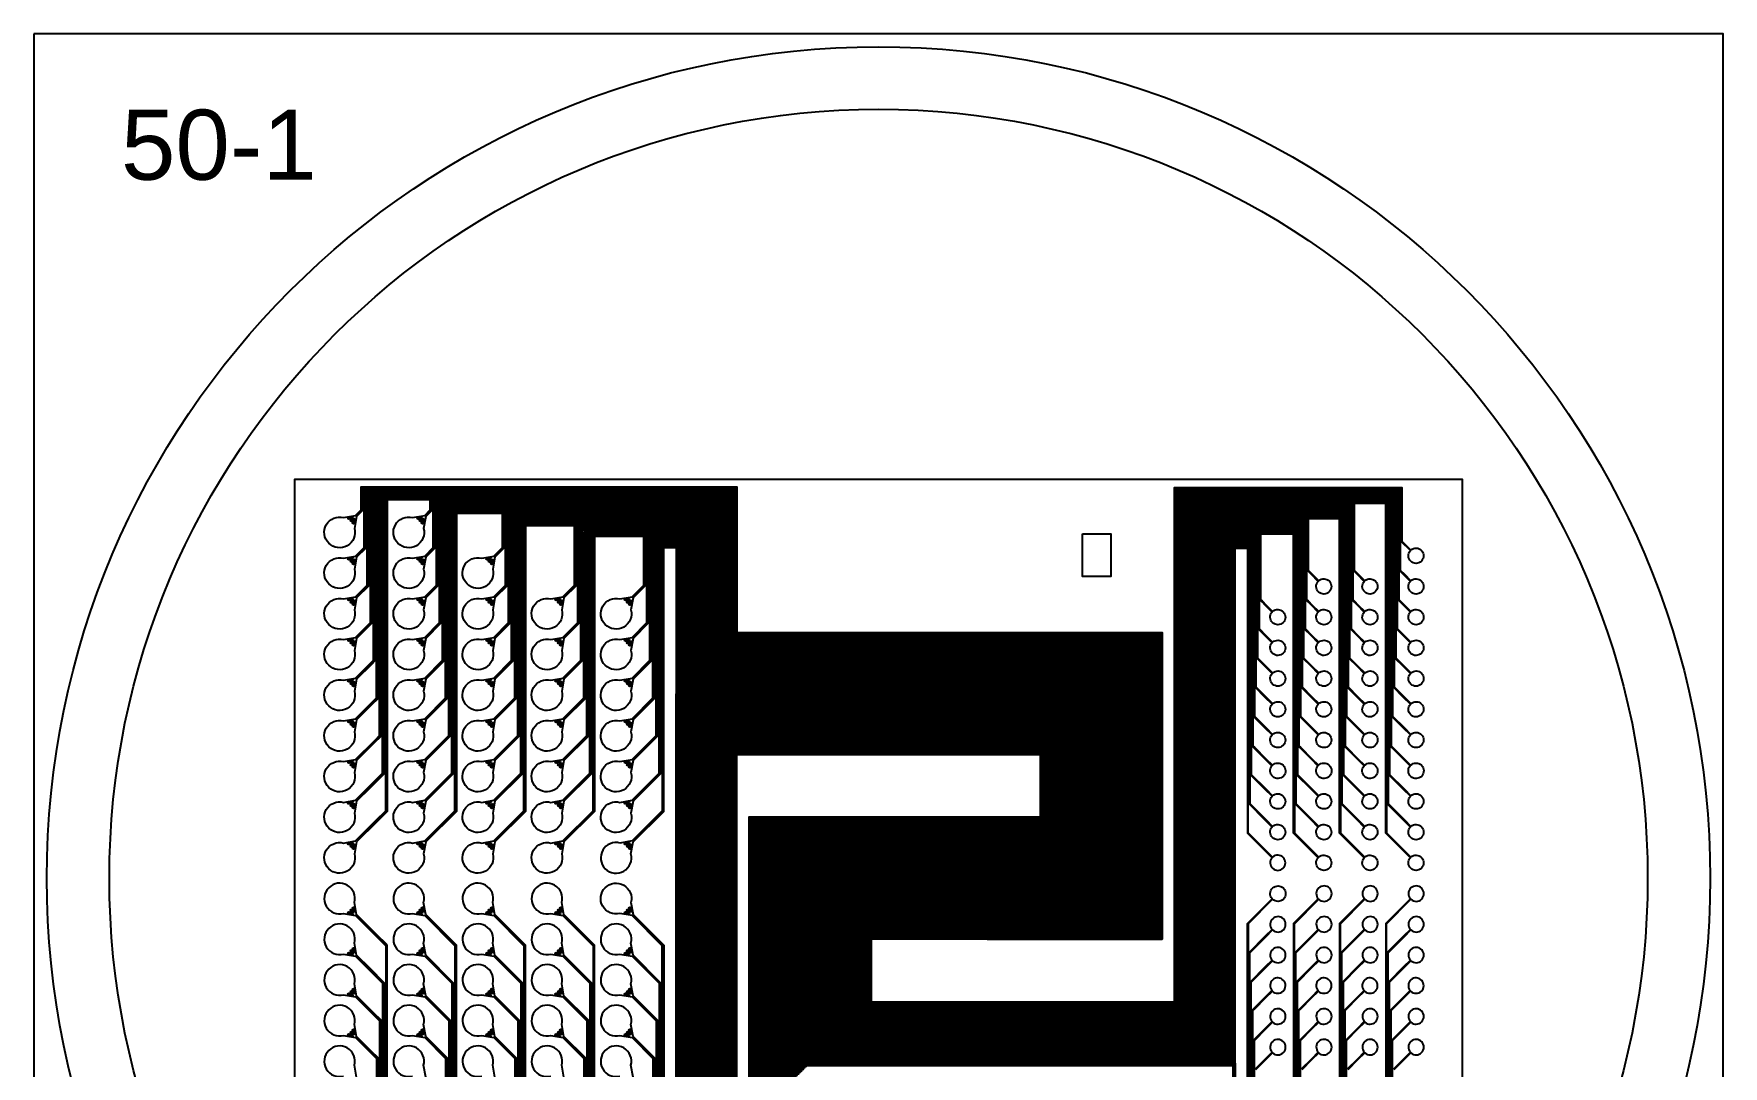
# Model space of a CAD drawing. Header units: millimetres. Extents: x 310868 to 545893, y -64136 to 166944.
# Drawn here: x 435893 to 545893, y 99699 to 166944 of the extents above; entities that cross this region are included whole.
import ezdxf

# ---------------------------------------------------------------- set-up
doc = ezdxf.new("R2010")
doc.units = ezdxf.units.MM
doc.styles.get("Standard").update_dxf_attribs({"font": 'arial.ttf'})

msp = doc.modelspace()

# ---------------------------------------------------------------- linework, layer by layer
for points in [[(435893, 166944), (435893, 56944), (545893, 56944), (545893, 166944)], [(504182, 134382), (506020, 134382), (506020, 131597), (504182, 131597)]]:
    msp.add_lwpolyline(points, close=True)
at = {"color": 3}
msp.add_lwpolyline([(452893, 85944), (452893, 137944), (528893, 137944), (528893, 85944)], close=True, dxfattribs=at)
for points in [[(497965, 107969), (509361, 107969), (490406, 107969), (490406, 103894), (500743, 103894), (510161, 103894), (510161, 137344), (510161, 137394), (510656, 137394), (517689, 137394), (524968, 137394), (524968, 135556), (524968, 133905), (525557, 133315, -39.9749844), (525522, 133280), (524918, 133884), (524918, 133905), (524918, 137344), (510211, 137344), (510211, 103844), (490356, 103844), (490356, 108019), (509311, 108019), (509311, 115856), (509311, 127894), (481610, 127894), (481610, 137394), (459228, 137394), (457680, 137394), (457306, 137394), (457306, 137344), (457306, 135898), (456915, 135507), (456773, 134724, -3.6984833), (456060, 135436), (456844, 135578), (457206, 135940), (457206, 137444), (481660, 137444), (481660, 133394), (481660, 131407), (481660, 128907), (481660, 127944), (481886, 127944), (499284, 127944), (509361, 127944), (509361, 109952), (509361, 109006), (509361, 107969)], [(456060, 132786), (456844, 132928), (457406, 133490), (457406, 135160), (457406, 137294), (457406, 137344), (459228, 137344), (481560, 137344), (481560, 127844), (509261, 127844), (509261, 108069), (490306, 108069), (490306, 103794), (510261, 103794), (510261, 137294), (524868, 137294), (524868, 133905), (524868, 132005), (524913, 131959), (525113, 131759), (525557, 131315, -39.9749844), (525522, 131280), (525078, 131723), (524863, 131938), (524818, 131984), (524818, 133905), (524818, 137244), (510311, 137244), (510311, 103744), (490256, 103744), (490256, 108119), (509211, 108119), (509211, 127794), (481510, 127794), (481510, 137294), (459228, 137294), (457506, 137294), (457506, 135207), (457506, 133448), (456915, 132857), (456773, 132074, -3.6984833), (456060, 132786)], [(510361, 137194), (510361, 103694), (510361, 137194), (524768, 137194), (524768, 133905), (524768, 130105), (524863, 130009), (524913, 129959), (525113, 129759), (525557, 129315, -39.9749844), (525522, 129280), (525078, 129723), (524863, 129938), (524718, 130084), (524718, 133905), (524718, 137144), (510411, 137144), (510411, 103644), (490156, 103644), (490156, 108219), (509111, 108219), (509111, 127694), (481410, 127694), (481410, 137194), (459228, 137194), (457706, 137194), (457706, 135300), (457706, 133209), (457706, 130998), (456915, 130207), (456773, 129424, -3.6984833), (456060, 130136), (456844, 130278), (457606, 131040), (457606, 133209), (457606, 135253), (457606, 137244), (459228, 137244), (481460, 137244), (481460, 127744), (509161, 127744), (509161, 108169), (490206, 108169), (490206, 103694), (510361, 103694)], [(456060, 127486), (456844, 127628), (457806, 128590), (457806, 133209), (457806, 135347), (457806, 137144), (459228, 137144), (481360, 137144), (481360, 127644), (509061, 127644), (509061, 108269), (490106, 108269), (490106, 103594), (510461, 103594), (510461, 137094), (524668, 137094), (524668, 133905), (524668, 128205), (525113, 127759), (525557, 127315, -39.9749844), (525522, 127280), (525078, 127723), (524618, 128184), (524618, 133905), (524618, 137044), (510511, 137044), (510511, 103544), (490056, 103544), (490056, 108319), (509011, 108319), (509011, 127594), (481310, 127594), (481310, 136594), (481310, 137094), (459228, 137094), (457906, 137094), (457906, 135393), (457906, 133209), (457906, 128636), (457906, 128548), (456915, 127557), (456773, 126774, -3.6984833), (456060, 127486)], [(456060, 124836), (456844, 124978), (457862, 125996), (458006, 126140), (458006, 133209), (458006, 135440), (458006, 137044), (459228, 137044), (481260, 137044), (481260, 136594), (481260, 127544), (508961, 127544), (508961, 108369), (490006, 108369), (490006, 103494), (510561, 103494), (510561, 136994), (524568, 136994), (524568, 133905), (524568, 126305), (525113, 125759), (525557, 125315, -39.9749844), (525522, 125280), (525078, 125723), (524518, 126284), (524518, 133905), (524518, 136944), (510611, 136944), (510611, 103444), (489956, 103444), (489956, 108419), (508911, 108419), (508911, 127494), (481210, 127494), (481210, 136594), (481210, 136994), (459228, 136994), (458106, 136994), (458106, 135487), (458106, 133209), (458106, 126098), (457878, 125870), (456915, 124907), (456773, 124124, -3.6984833), (456060, 124836)], [(456060, 122186), (456844, 122328), (458143, 123627), (458206, 123690), (458206, 133209), (458206, 135533), (458206, 136944), (459228, 136944), (481160, 136944), (481160, 136594), (481160, 127444), (508861, 127444), (508861, 108469), (489906, 108469), (489906, 103394), (510661, 103394), (510661, 136894), (524468, 136894), (524468, 133905), (524468, 124405), (525113, 123759), (525557, 123315, -39.9749844), (525522, 123280), (525078, 123723), (524418, 124384), (524418, 133905), (524418, 136844), (510711, 136844), (510711, 103344), (489856, 103344), (489856, 108519), (508811, 108519), (508811, 127394), (481110, 127394), (481110, 136594), (481110, 136894), (459228, 136894), (458306, 136894), (458306, 135580), (458306, 133209), (458306, 123648), (457889, 123231), (456915, 122257), (456773, 121474, -3.6984833), (456060, 122186)], [(456060, 119536), (456844, 119678), (458112, 120946), (458406, 121240), (458406, 133209), (458406, 135626), (458406, 136844), (459228, 136844), (481060, 136844), (481060, 136594), (481060, 127344), (508761, 127344), (508761, 108569), (489806, 108569), (489806, 103294), (510761, 103294), (510761, 136794), (524368, 136794), (524368, 133905), (524368, 122505), (525113, 121759), (525557, 121315, -39.9749844), (525522, 121280), (525078, 121723), (524318, 122484), (524318, 133905), (524318, 136744), (510811, 136744), (510811, 103244), (489756, 103244), (489756, 108619), (508711, 108619), (508711, 127294), (481010, 127294), (481010, 136594), (481010, 136794), (459228, 136794), (458506, 136794), (458506, 135673), (458506, 133209), (458506, 121198), (458038, 120731), (456915, 119607), (456773, 118824, -3.6984833), (456060, 119536)], [(456060, 116886), (456844, 117028), (457883, 118067), (458606, 118790), (458606, 133209), (458606, 135720), (458606, 136744), (459228, 136744), (480960, 136744), (480960, 136594), (480960, 127244), (508661, 127244), (508661, 108669), (489706, 108669), (489706, 103194), (510861, 103194), (510861, 136694), (524268, 136694), (524268, 122484), (524268, 120569), (524368, 120469), (525113, 119723), (525539, 119298, -39.9247958), (525505, 119261), (525078, 119688), (524318, 120448), (524218, 120548), (524218, 122484), (524218, 136644), (510911, 136644), (510911, 103144), (489656, 103144), (489656, 108719), (508611, 108719), (508611, 127194), (480910, 127194), (480910, 136594), (480910, 136694), (459228, 136694), (458706, 136694), (458706, 135766), (458706, 133209), (458706, 118748), (457789, 117831), (456915, 116957), (456773, 116174, -3.6984833), (456060, 116886)], [(456915, 114307), (456773, 113524, -3.6984833), (456060, 114236), (456844, 114378), (458164, 115698), (458806, 116340), (458806, 133209), (458806, 135813), (458806, 136644), (459228, 136644), (480860, 136644), (480860, 136594), (480860, 127144), (508561, 127144), (508561, 108769), (489606, 108769), (489606, 103094), (510961, 103094), (510961, 136594), (524168, 136594), (524168, 122484), (524168, 118705), (525113, 117759), (525557, 117315, -39.9749844), (525522, 117280), (525078, 117723), (524118, 118684), (524118, 122484), (524118, 136544), (511011, 136544), (511011, 103044), (489556, 103044), (489556, 108819), (508511, 108819), (508511, 127094), (480810, 127094), (480810, 136594), (465076, 136594), (459228, 136594), (458906, 136594), (458906, 135844), (458906, 133209), (458906, 116298), (458877, 116269), (458235, 115627), (456915, 114307)], [(460560, 135436), (461344, 135578), (461706, 135940), (461706, 136444), (461706, 136544), (461899, 136544), (465076, 136544), (480760, 136544), (480760, 127044), (508461, 127044), (508461, 108869), (489506, 108869), (489506, 102994), (511061, 102994), (511061, 136494), (524068, 136494), (524068, 122484), (524068, 117111), (524068, 116805), (525113, 115759), (525557, 115315, -39.9749844), (525522, 115280), (525078, 115723), (524018, 116784), (524018, 136444), (511111, 136444), (511111, 102944), (489456, 102944), (489456, 108919), (508411, 108919), (508411, 126994), (480710, 126994), (480710, 136494), (465076, 136494), (462762, 136494), (462179, 136494), (461999, 136494), (461806, 136494), (461806, 136444), (461806, 135898), (461415, 135507), (461273, 134724, -3.6984833), (460560, 135436)], [(460560, 132786), (461344, 132928), (461906, 133490), (461906, 134834), (461906, 136444), (463691, 136444), (465076, 136444), (480660, 136444), (480660, 126944), (508361, 126944), (508361, 108969), (489406, 108969), (489406, 102894), (511161, 102894), (511161, 136394), (523968, 136394), (523968, 114905), (525557, 113315, -39.9749844), (525522, 113280), (523918, 114884), (523918, 136344), (511211, 136344), (511211, 102844), (489356, 102844), (489356, 109019), (508311, 109019), (508311, 126894), (480610, 126894), (480610, 136394), (465076, 136394), (463691, 136394), (462006, 136394), (462006, 134834), (462006, 133448), (461415, 132857), (461273, 132074, -3.6984833), (460560, 132786)], [(460560, 130136), (461344, 130278), (462106, 131040), (462106, 133209), (462106, 134834), (462106, 136344), (463691, 136344), (465076, 136344), (480560, 136344), (480560, 126844), (508261, 126844), (508261, 109069), (489306, 109069), (489306, 102794), (511261, 102794), (511261, 136294), (521868, 136294), (521868, 135996), (521868, 133692), (521868, 132005), (521913, 131959), (522113, 131759), (522557, 131315, -39.9749844), (522522, 131280), (522078, 131723), (521863, 131938), (521818, 131984), (521818, 136244), (511311, 136244), (511311, 102744), (489256, 102744), (489256, 109119), (508211, 109119), (508211, 126794), (480510, 126794), (480510, 136294), (465076, 136294), (463691, 136294), (462206, 136294), (462206, 134834), (462206, 133209), (462206, 130998), (461415, 130207), (461273, 129424, -3.6984833), (460560, 130136)], [(460560, 127486), (461344, 127628), (462306, 128590), (462306, 133209), (462306, 134834), (462306, 136244), (463691, 136244), (465076, 136244), (480460, 136244), (480460, 126744), (508161, 126744), (508161, 109169), (489206, 109169), (489206, 102694), (511361, 102694), (511361, 136194), (521768, 136194), (521768, 130105), (521863, 130009), (521913, 129959), (522113, 129759), (522557, 129315, -39.9749844), (522522, 129280), (522078, 129723), (521863, 129938), (521718, 130084), (521718, 136144), (511411, 136144), (511411, 102644), (489156, 102644), (489156, 109219), (508111, 109219), (508111, 126694), (480410, 126694), (480410, 136194), (465076, 136194), (463691, 136194), (462406, 136194), (462406, 134834), (462406, 133209), (462406, 128636), (462406, 128548), (461415, 127557), (461273, 126774, -3.6984833), (460560, 127486)], [(460560, 124836), (461344, 124978), (462506, 126140), (462506, 133209), (462506, 134834), (462506, 136144), (463691, 136144), (465076, 136144), (480360, 136144), (480360, 126644), (508061, 126644), (508061, 109269), (489106, 109269), (489106, 102594), (511461, 102594), (511461, 136094), (521668, 136094), (521668, 128205), (522113, 127759), (522557, 127315, -39.9749844), (522522, 127280), (522078, 127723), (521618, 128184), (521618, 136044), (511511, 136044), (511511, 102544), (489056, 102544), (489056, 109319), (508011, 109319), (508011, 126594), (480310, 126594), (480310, 136094), (465076, 136094), (463691, 136094), (462606, 136094), (462606, 134834), (462606, 133209), (462606, 126098), (461415, 124907), (461273, 124124, -3.6984833), (460560, 124836)], [(460560, 122186), (461344, 122328), (462706, 123690), (462706, 133209), (462706, 134834), (462706, 136044), (463691, 136044), (465076, 136044), (480260, 136044), (480260, 126544), (507961, 126544), (507961, 109369), (489006, 109369), (489006, 102494), (511561, 102494), (511561, 135994), (521568, 135994), (521568, 126305), (522113, 125759), (522557, 125315, -39.9749844), (522522, 125280), (522078, 125723), (521518, 126284), (521518, 135944), (511611, 135944), (511611, 102444), (488956, 102444), (488956, 109419), (507911, 109419), (507911, 126494), (480210, 126494), (480210, 135994), (465076, 135994), (463691, 135994), (462806, 135994), (462806, 134834), (462806, 133209), (462806, 123648), (461415, 122257), (461273, 121474, -3.6984833), (460560, 122186)], [(460560, 119536), (461344, 119678), (462906, 121240), (462906, 133209), (462906, 134834), (462906, 135944), (463691, 135944), (465076, 135944), (480160, 135944), (480160, 126444), (507861, 126444), (507861, 109469), (488906, 109469), (488906, 102394), (511661, 102394), (511661, 135894), (521468, 135894), (521468, 124405), (522113, 123759), (522557, 123315, -39.9749844), (522522, 123280), (522078, 123723), (521418, 124384), (521418, 135844), (511711, 135844), (511711, 102344), (488856, 102344), (488856, 109519), (507811, 109519), (507811, 126394), (480110, 126394), (480110, 135894), (465076, 135894), (463691, 135894), (463006, 135894), (463006, 134834), (463006, 133209), (463006, 121198), (461415, 119607), (461273, 118824, -3.6984833), (460560, 119536)], [(460560, 116886), (461344, 117028), (463106, 118790), (463106, 133209), (463106, 134834), (463106, 135844), (463691, 135844), (465076, 135844), (480060, 135844), (480060, 126344), (507761, 126344), (507761, 109569), (488806, 109569), (488806, 102294), (511761, 102294), (511761, 135794), (521368, 135794), (521368, 122505), (522113, 121759), (522557, 121315, -39.9749844), (522522, 121280), (522078, 121723), (521318, 122484), (521318, 135744), (511811, 135744), (511811, 102244), (488756, 102244), (488756, 109619), (507711, 109619), (507711, 126294), (480010, 126294), (480010, 135794), (465076, 135794), (463691, 135794), (463206, 135794), (463206, 134834), (463206, 133209), (463206, 118748), (461415, 116957), (461273, 116174, -3.6984833), (460560, 116886)], [(460560, 114236), (461344, 114378), (463306, 116340), (463306, 133209), (463306, 134834), (463306, 135744), (463691, 135744), (465076, 135744), (479960, 135744), (479960, 126244), (507661, 126244), (507661, 109669), (488706, 109669), (488706, 102194), (511861, 102194), (511861, 135694), (521268, 135694), (521268, 122484), (521268, 120569), (521368, 120469), (522113, 119723), (522539, 119298, -39.9247958), (522505, 119261), (522078, 119688), (521318, 120448), (521218, 120548), (521218, 122484), (521218, 135644), (511911, 135644), (511911, 102144), (488656, 102144), (488656, 109719), (507611, 109719), (507611, 126194), (479910, 126194), (479910, 135694), (465076, 135694), (463691, 135694), (463406, 135694), (463406, 134834), (463406, 133209), (463406, 116298), (461415, 114307), (461273, 113524, -3.6984833), (460560, 114236)], [(465060, 132786), (465844, 132928), (466406, 133490), (466406, 135544), (466406, 135644), (466608, 135644), (468954, 135644), (479860, 135644), (479860, 126144), (507561, 126144), (507561, 109769), (488606, 109769), (488606, 102094), (511961, 102094), (511961, 135594), (521168, 135594), (521168, 122484), (521168, 118705), (522113, 117759), (522557, 117315, -39.9749844), (522522, 117280), (522078, 117723), (521118, 118684), (521118, 122484), (521118, 135544), (512011, 135544), (512011, 102044), (488556, 102044), (488556, 109819), (507511, 109819), (507511, 126094), (479810, 126094), (479810, 135594), (468954, 135594), (466610, 135594), (466506, 135594), (466506, 135544), (466506, 133448), (465915, 132857), (465773, 132074, -3.6984833), (465060, 132786)], [(465060, 130136), (465844, 130278), (466606, 131040), (466606, 133209), (466606, 135544), (468954, 135544), (479760, 135544), (479760, 126044), (507461, 126044), (507461, 109869), (488506, 109869), (488506, 101994), (512061, 101994), (512061, 135494), (521068, 135494), (521068, 122484), (521068, 117111), (521068, 116805), (522113, 115759), (522557, 115315, -39.9749844), (522522, 115280), (522078, 115723), (521018, 116784), (521018, 135444), (512111, 135444), (512111, 101944), (488456, 101944), (488456, 109919), (507411, 109919), (507411, 125994), (479710, 125994), (479710, 135494), (468954, 135494), (466706, 135494), (466706, 133209), (466706, 130998), (465915, 130207), (465773, 129424, -3.6984833), (465060, 130136)], [(465060, 127486), (465844, 127628), (466806, 128590), (466806, 133209), (466806, 135444), (468954, 135444), (479660, 135444), (479660, 125944), (507361, 125944), (507361, 109969), (488406, 109969), (488406, 101894), (512161, 101894), (512161, 135394), (520968, 135394), (520968, 114905), (522557, 113315, -39.9749844), (522522, 113280), (520918, 114884), (520918, 135344), (512211, 135344), (512211, 101844), (488356, 101844), (488356, 110019), (507311, 110019), (507311, 125894), (479610, 125894), (479610, 135394), (468954, 135394), (466906, 135394), (466906, 133209), (466906, 128636), (466906, 128548), (465915, 127557), (465773, 126774, -3.6984833), (465060, 127486)], [(465060, 124836), (465844, 124978), (467006, 126140), (467006, 133209), (467006, 135344), (468954, 135344), (479560, 135344), (479560, 125844), (507261, 125844), (507261, 110069), (488306, 110069), (488306, 101794), (512261, 101794), (512261, 135294), (518868, 135294), (518868, 132676), (518868, 132005), (518913, 131959), (519113, 131759), (519557, 131315, -39.9749844), (519522, 131280), (519078, 131723), (518863, 131938), (518818, 131984), (518818, 135244), (512311, 135244), (512311, 101744), (488256, 101744), (488256, 110119), (507211, 110119), (507211, 125794), (479510, 125794), (479510, 135294), (468954, 135294), (467106, 135294), (467106, 133209), (467106, 126098), (465915, 124907), (465773, 124124, -3.6984833), (465060, 124836)], [(465060, 122186), (465844, 122328), (467206, 123690), (467206, 133209), (467206, 135244), (468954, 135244), (479460, 135244), (479460, 125744), (507161, 125744), (507161, 110169), (488206, 110169), (488206, 101694), (512361, 101694), (512361, 135194), (518768, 135194), (518768, 130105), (518863, 130009), (518913, 129959), (519113, 129759), (519557, 129315, -39.9749844), (519522, 129280), (519078, 129723), (518863, 129938), (518718, 130084), (518718, 135144), (512411, 135144), (512411, 101644), (488156, 101644), (488156, 110219), (507111, 110219), (507111, 125694), (479410, 125694), (479410, 135194), (468954, 135194), (467306, 135194), (467306, 133209), (467306, 123648), (465915, 122257), (465773, 121474, -3.6984833), (465060, 122186)], [(465060, 119536), (465844, 119678), (467406, 121240), (467406, 133209), (467406, 135144), (468954, 135144), (479360, 135144), (479360, 125644), (507061, 125644), (507061, 110269), (488106, 110269), (488106, 101594), (512461, 101594), (512461, 135094), (518668, 135094), (518668, 128205), (519113, 127759), (519557, 127315, -39.9749844), (519522, 127280), (519078, 127723), (518618, 128184), (518618, 135044), (512511, 135044), (512511, 101544), (488056, 101544), (488056, 110319), (507011, 110319), (507011, 125594), (479310, 125594), (479310, 135094), (468954, 135094), (467506, 135094), (467506, 133209), (467506, 121198), (465915, 119607), (465773, 118824, -3.6984833), (465060, 119536)], [(465060, 116886), (465844, 117028), (467606, 118790), (467606, 133209), (467606, 135044), (468954, 135044), (479260, 135044), (479260, 125544), (506961, 125544), (506961, 110369), (488006, 110369), (488006, 101494), (512561, 101494), (512561, 134994), (518568, 134994), (518568, 126305), (519113, 125759), (519557, 125315, -39.9749844), (519522, 125280), (519078, 125723), (518518, 126284), (518518, 134944), (512611, 134944), (512611, 101444), (487956, 101444), (487956, 110419), (506911, 110419), (506911, 125494), (479210, 125494), (479210, 134994), (468954, 134994), (467706, 134994), (467706, 133209), (467706, 118748), (465915, 116957), (465773, 116174, -3.6984833), (465060, 116886)], [(465060, 114236), (465844, 114378), (467806, 116340), (467806, 133209), (467806, 134944), (468954, 134944), (479160, 134944), (479160, 125444), (506861, 125444), (506861, 110469), (487906, 110469), (487906, 101394), (512661, 101394), (512661, 134894), (518468, 134894), (518468, 124405), (519113, 123759), (519557, 123315, -39.9749844), (519522, 123280), (519078, 123723), (518418, 124384), (518418, 134844), (512711, 134844), (512711, 101344), (487856, 101344), (487856, 110519), (506811, 110519), (506811, 125394), (479110, 125394), (479110, 134894), (468954, 134894), (467906, 134894), (467906, 133209), (467906, 116298), (465915, 114307), (465773, 113524, -3.6984833), (465060, 114236)], [(469560, 130136), (470344, 130278), (471106, 131040), (471106, 133209), (471106, 134844), (473350, 134844), (479060, 134844), (479060, 125344), (506761, 125344), (506761, 110569), (487806, 110569), (487806, 101294), (512761, 101294), (512761, 134794), (518368, 134794), (518368, 122505), (519113, 121759), (519557, 121315, -39.9749844), (519522, 121280), (519078, 121723), (518318, 122484), (518318, 134744), (512811, 134744), (512811, 101244), (487756, 101244), (487756, 110619), (506711, 110619), (506711, 125294), (479010, 125294), (479010, 134794), (473350, 134794), (471206, 134794), (471206, 133209), (471206, 130998), (470415, 130207), (470273, 129424, -3.6984833), (469560, 130136)], [(469560, 127486), (470344, 127628), (471306, 128590), (471306, 133209), (471306, 134744), (473350, 134744), (478960, 134744), (478960, 125244), (506661, 125244), (506661, 110669), (487706, 110669), (487706, 101194), (512861, 101194), (512861, 134694), (518268, 134694), (518268, 122484), (518268, 120569), (518368, 120469), (519113, 119723), (519539, 119298, -39.9247958), (519505, 119261), (519078, 119688), (518318, 120448), (518218, 120548), (518218, 122484), (518218, 134644), (512911, 134644), (512911, 101144), (487656, 101144), (487656, 110719), (506611, 110719), (506611, 125194), (478910, 125194), (478910, 134694), (473350, 134694), (471406, 134694), (471406, 133209), (471406, 128636), (471406, 128548), (470415, 127557), (470273, 126774, -3.6984833), (469560, 127486)], [(469560, 124836), (470344, 124978), (471506, 126140), (471506, 133209), (471506, 134644), (473350, 134644), (478860, 134644), (478860, 125144), (506561, 125144), (506561, 110769), (487606, 110769), (487606, 101094), (512961, 101094), (512961, 134594), (518168, 134594), (518168, 122484), (518168, 118705), (519113, 117759), (519557, 117315, -39.9749844), (519522, 117280), (519078, 117723), (518118, 118684), (518118, 122484), (518118, 134544), (513011, 134544), (513011, 101044), (487556, 101044), (487556, 110819), (506511, 110819), (506511, 125094), (478810, 125094), (478810, 134594), (473350, 134594), (471606, 134594), (471606, 133209), (471606, 126098), (470415, 124907), (470273, 124124, -3.6984833), (469560, 124836)], [(471706, 134544), (473350, 134544), (478760, 134544), (478760, 125044), (506461, 125044), (506461, 110869), (487506, 110869), (487506, 100994), (513061, 100994), (513061, 134494), (518068, 134494), (518068, 122484), (518068, 117111), (518068, 116805), (519113, 115759), (519557, 115315, -39.9749844), (519522, 115280), (519078, 115723), (518018, 116784), (518018, 134444), (513111, 134444), (513111, 100944), (487456, 100944), (487456, 110919), (506411, 110919), (506411, 124994), (478710, 124994), (478710, 134494), (473350, 134494), (471806, 134494), (471806, 133209), (471806, 123648), (470415, 122257), (470273, 121474, -3.6984833), (469560, 122186), (470344, 122328), (471706, 123690), (471706, 133209), (471706, 134494)], [(469560, 119536), (470344, 119678), (471906, 121240), (471906, 133209), (471906, 134444), (473350, 134444), (478660, 134444), (478660, 124944), (506361, 124944), (506361, 110969), (487406, 110969), (487406, 100894), (513161, 100894), (513161, 134394), (517968, 134394), (517968, 114905), (519557, 113315, -39.9749844), (519522, 113280), (517918, 114884), (517918, 134344), (513211, 134344), (513211, 100844), (487356, 100844), (487356, 111019), (506311, 111019), (506311, 124894), (478610, 124894), (478610, 134394), (473350, 134394), (472006, 134394), (472006, 133209), (472006, 121198), (470415, 119607), (470273, 118824, -3.6984833), (469560, 119536)], [(469560, 116886), (470344, 117028), (472106, 118790), (472106, 133209), (472106, 134344), (473350, 134344), (478560, 134344), (478560, 124844), (506261, 124844), (506261, 111069), (487306, 111069), (487306, 100794), (513261, 100794), (513261, 134294), (515768, 134294), (515768, 130573), (515768, 130105), (515863, 130009), (515913, 129959), (516113, 129759), (516557, 129315, -39.9749844), (516522, 129280), (516078, 129723), (515863, 129938), (515718, 130084), (515718, 134244), (513311, 134244), (513311, 100744), (487256, 100744), (487256, 111119), (506211, 111119), (506211, 124794), (478510, 124794), (478510, 134294), (473350, 134294), (472206, 134294), (472206, 133209), (472206, 118748), (470415, 116957), (470273, 116174, -3.6984833), (469560, 116886)], [(469560, 114236), (470344, 114378), (472306, 116340), (472306, 133209), (472306, 134244), (473350, 134244), (478460, 134244), (478460, 124744), (506161, 124744), (506161, 111169), (487206, 111169), (487206, 100694), (513361, 100694), (513361, 134194), (515668, 134194), (515668, 128205), (516113, 127759), (516557, 127315, -39.9749844), (516522, 127280), (516078, 127723), (515618, 128184), (515618, 134144), (513411, 134144), (513411, 100644), (487156, 100644), (487156, 111219), (506111, 111219), (506111, 124694), (478410, 124694), (478410, 134194), (473350, 134194), (472406, 134194), (472406, 133209), (472406, 116298), (470415, 114307), (470273, 113524, -3.6984833), (469560, 114236)], [(474060, 130136), (474844, 130278), (475606, 131040), (475606, 133209), (475606, 134144), (478360, 134144), (478360, 124644), (506061, 124644), (506061, 111269), (487106, 111269), (487106, 100594), (513461, 100594), (513461, 134094), (515568, 134094), (515568, 126305), (516113, 125759), (516557, 125315, -39.9749844), (516522, 125280), (516078, 125723), (515518, 126284), (515518, 134044), (513511, 134044), (513511, 100544), (487056, 100544), (487056, 111319), (506011, 111319), (506011, 124594), (478310, 124594), (478310, 134094), (475706, 134094), (475706, 133209), (475706, 130998), (474915, 130207), (474773, 129424, -3.6984833), (474060, 130136)], [(474060, 127486), (474844, 127628), (475806, 128590), (475806, 133209), (475806, 134044), (478260, 134044), (478260, 124544), (505961, 124544), (505961, 111369), (487006, 111369), (487006, 100494), (513561, 100494), (513561, 133994), (515468, 133994), (515468, 124405), (516113, 123759), (516557, 123315, -39.9749844), (516522, 123280), (516078, 123723), (515418, 124384), (515418, 133944), (513611, 133944), (513611, 100444), (486956, 100444), (486956, 111419), (505911, 111419), (505911, 124494), (478210, 124494), (478210, 133994), (475906, 133994), (475906, 133209), (475906, 128636), (475906, 128548), (474915, 127557), (474773, 126774, -3.6984833), (474060, 127486)], [(474060, 124836), (474844, 124978), (476006, 126140), (476006, 133209), (476006, 133944), (478160, 133944), (478160, 124444), (505861, 124444), (505861, 111469), (486906, 111469), (486906, 100394), (513661, 100394), (513661, 133894), (515368, 133894), (515368, 122505), (516113, 121759), (516557, 121315, -39.9749844), (516522, 121280), (516078, 121723), (515318, 122484), (515318, 133844), (513711, 133844), (513711, 100344), (486856, 100344), (486856, 111519), (505811, 111519), (505811, 124394), (478110, 124394), (478110, 133894), (476106, 133894), (476106, 133209), (476106, 126098), (474915, 124907), (474773, 124124, -3.6984833), (474060, 124836)], [(474060, 122186), (474844, 122328), (476206, 123690), (476206, 133209), (476206, 133844), (478060, 133844), (478060, 124344), (505761, 124344), (505761, 111569), (486806, 111569), (486806, 100294), (513761, 100294), (513761, 133794), (515268, 133794), (515268, 122484), (515268, 120569), (515368, 120469), (516113, 119723), (516539, 119298, -39.9247958), (516505, 119261), (516078, 119688), (515318, 120448), (515218, 120548), (515218, 122484), (515218, 133744), (513811, 133744), (513811, 100244), (486756, 100244), (486756, 111619), (505711, 111619), (505711, 124294), (478010, 124294), (478010, 133794), (476306, 133794), (476306, 133258), (476306, 133209), (476306, 123648), (474915, 122257), (474773, 121474, -3.6984833), (474060, 122186)], [(474060, 119536), (474844, 119678), (476406, 121240), (476406, 133209), (476406, 133744), (477960, 133744), (477960, 124244), (505661, 124244), (505661, 111669), (486706, 111669), (486706, 100194), (513861, 100194), (513861, 133694), (515168, 133694), (515168, 122484), (515168, 118705), (516113, 117759), (516557, 117315, -39.9749844), (516522, 117280), (516078, 117723), (515118, 118684), (515118, 122484), (515118, 133644), (513911, 133644), (513911, 100144), (486656, 100144), (486656, 111719), (505611, 111719), (505611, 124194), (477910, 124194), (477910, 133694), (476506, 133694), (476506, 133209), (476506, 121198), (474915, 119607), (474773, 118824, -3.6984833), (474060, 119536)], [(477244, 133644), (476606, 133644), (477860, 133644), (477860, 124144), (505561, 124144), (505561, 111769), (486606, 111769), (486606, 100094), (513961, 100094), (513961, 133594), (515068, 133594), (515068, 122484), (515068, 117111), (515068, 116805), (516113, 115759), (516557, 115315, -39.9749844), (516522, 115280), (516078, 115723), (515018, 116784), (515018, 133544), (514011, 133544), (514011, 100044), (486556, 100044), (486556, 111819), (505511, 111819), (505511, 124094), (477810, 124094), (477810, 133594), (476706, 133594), (476706, 133209), (476706, 118748), (474915, 116957), (474773, 116174, -3.6984833), (474060, 116886), (474844, 117028), (476606, 118790), (476606, 133209), (476606, 133644)], [(474060, 114236, 3.6984833), (474773, 113524), (474915, 114307), (476906, 116298), (476906, 133209), (476906, 133265), (476906, 133494), (477710, 133494), (477710, 123994), (481660, 123994), (505411, 123994), (505411, 111919), (486456, 111919), (486456, 99944), (514111, 99944), (514111, 130795), (514111, 133444), (514606, 133444), (514918, 133444), (514918, 114884), (516522, 113280, 39.9749844), (516557, 113315), (514968, 114905), (514968, 133494), (514061, 133494), (514061, 99994), (486506, 99994), (486506, 111869), (505461, 111869), (505461, 124044), (477760, 124044), (477760, 133544), (476806, 133544), (476806, 133209), (476806, 116340), (474844, 114378), (474060, 114236)], [(456915, 109581), (456773, 110365, 3.6984833), (456060, 109652), (456844, 109510), (458164, 108191), (458806, 107548), (458806, 90680)], [(463406, 90680), (463406, 107590), (461415, 109581), (461273, 110365, 3.6984833), (460560, 109652)], [(467906, 90680), (467906, 107590), (465915, 109581), (465773, 110365, 3.6984833), (465060, 109652)], [(472406, 90680), (472406, 107590), (470415, 109581), (470273, 110365, 3.6984833), (469560, 109652)], [(474060, 109652, -3.6984833), (474773, 110365), (474915, 109581), (476906, 107590), (476906, 90680)], [(514918, 90645), (514918, 109005), (516522, 110609, -39.9749844), (516557, 110573), (514968, 108984), (514968, 90394)], [(517968, 89494), (517968, 108984), (519557, 110573, 39.9749844), (519522, 110609), (517918, 109005), (517918, 89544)], [(520968, 88494), (520968, 108984), (522557, 110573, 39.9749844), (522522, 110609), (520918, 109005), (520918, 88544)], [(523968, 87494), (523968, 108984), (525557, 110573, 39.9749844), (525522, 110609), (523918, 109005), (523918, 87544)], [(458706, 90680), (458706, 105140), (457789, 106057), (456915, 106931), (456773, 107715, 3.6984833), (456060, 107002)], [(463206, 90680), (463206, 105140), (461415, 106931), (461273, 107715, 3.6984833), (460560, 107002)], [(467706, 90680), (467706, 105140), (465915, 106931), (465773, 107715, 3.6984833), (465060, 107002)], [(472206, 90680), (472206, 105140), (470415, 106931), (470273, 107715, 3.6984833), (469560, 107002)], [(476706, 90680), (476706, 105140), (474915, 106931), (474773, 107715, 3.6984833), (474060, 107002)], [(515068, 90294), (515068, 101405), (515068, 106777), (515068, 107084), (516113, 108130), (516557, 108573, 39.9749844), (516522, 108609), (516078, 108165), (515018, 107105), (515018, 90344)], [(518068, 89394), (518068, 101405), (518068, 106777), (518068, 107084), (519113, 108130), (519557, 108573, 39.9749844), (519522, 108609), (519078, 108165), (518018, 107105), (518018, 89444)], [(521068, 88394), (521068, 101405), (521068, 106777), (521068, 107084), (522113, 108130), (522557, 108573, 39.9749844), (522522, 108609), (522078, 108165), (521018, 107105), (521018, 88444)], [(524068, 87394), (524068, 101405), (524068, 106777), (524068, 107084), (525113, 108130), (525557, 108573, 39.9749844), (525522, 108609), (525078, 108165), (524018, 107105), (524018, 87444)], [(515168, 90194), (515168, 101405), (515168, 105184), (516113, 106130), (516557, 106573, 39.9749844), (516522, 106609), (516078, 106165), (515118, 105205), (515118, 101405), (515118, 90244)], [(518168, 89294), (518168, 101405), (518168, 105184), (519113, 106130), (519557, 106573, 39.9749844), (519522, 106609), (519078, 106165), (518118, 105205), (518118, 101405), (518118, 89344)], [(521168, 88294), (521168, 101405), (521168, 105184), (522113, 106130), (522557, 106573, 39.9749844), (522522, 106609), (522078, 106165), (521118, 105205), (521118, 101405), (521118, 88344)], [(524168, 87294), (524168, 101405), (524168, 105184), (525113, 106130), (525557, 106573, 39.9749844), (525522, 106609), (525078, 106165), (524118, 105205), (524118, 101405), (524118, 87344)], [(458506, 90680), (458506, 102690), (458038, 103158), (456915, 104281), (456773, 105065, 3.6984833), (456060, 104352)], [(463006, 90680), (463006, 102690), (461415, 104281), (461273, 105065, 3.6984833), (460560, 104352)], [(467506, 90680), (467506, 102690), (465915, 104281), (465773, 105065, 3.6984833), (465060, 104352)], [(472006, 90680), (472006, 102690), (470415, 104281), (470273, 105065, 3.6984833), (469560, 104352)], [(476506, 90680), (476506, 102690), (474915, 104281), (474773, 105065, 3.6984833), (474060, 104352)], [(515268, 90094), (515268, 101405), (515268, 103319), (515368, 103419), (516113, 104165), (516539, 104591, 39.9247958), (516505, 104628), (516078, 104200), (515318, 103440), (515218, 103340), (515218, 101405), (515218, 90144)], [(518268, 89194), (518268, 101405), (518268, 103319), (518368, 103419), (519113, 104165), (519539, 104591, 39.9247958), (519505, 104628), (519078, 104200), (518318, 103440), (518218, 103340), (518218, 101405), (518218, 89244)], [(521268, 88194), (521268, 101405), (521268, 103319), (521368, 103419), (522113, 104165), (522539, 104591, 39.9247958), (522505, 104628), (522078, 104200), (521318, 103440), (521218, 103340), (521218, 101405), (521218, 88244)], [(524268, 87194), (524268, 101405), (524268, 103319), (524368, 103419), (525113, 104165), (525539, 104591, 39.9247958), (525505, 104628), (525078, 104200), (524318, 103440), (524218, 103340), (524218, 101405), (524218, 87244)], [(458306, 90680), (458306, 100240), (457889, 100657), (456915, 101631), (456773, 102415, 3.6984833), (456060, 101702)], [(462806, 90680), (462806, 100240), (461415, 101631), (461273, 102415, 3.6984833), (460560, 101702)], [(467306, 90680), (467306, 100240), (465915, 101631), (465773, 102415, 3.6984833), (465060, 101702)], [(471806, 90680), (471806, 100240), (470415, 101631), (470273, 102415, 3.6984833), (469560, 101702), (470344, 101560), (471706, 100198), (471706, 90680)], [(476306, 90680), (476306, 100240), (474915, 101631), (474773, 102415, 3.6984833), (474060, 101702)], [(515368, 89994), (515368, 101384), (516113, 102130), (516557, 102573, 39.9749844), (516522, 102609), (516078, 102165), (515318, 101405), (515318, 90044)], [(518368, 89094), (518368, 101384), (519113, 102130), (519557, 102573, 39.9749844), (519522, 102609), (519078, 102165), (518318, 101405), (518318, 89144)], [(521368, 88094), (521368, 101384), (522113, 102130), (522557, 102573, 39.9749844), (522522, 102609), (522078, 102165), (521318, 101405), (521318, 88144)], [(524368, 89984), (524368, 101384), (525113, 102130), (525557, 102573, 39.9749844), (525522, 102609), (525078, 102165), (524318, 101405), (524318, 89984)], [(515468, 99484), (516113, 100130), (516557, 100573, 39.9749844), (516522, 100609), (516078, 100165), (515418, 99505)], [(518468, 99484), (519113, 100130), (519557, 100573, 39.9749844), (519522, 100609), (519078, 100165), (518418, 99505)], [(521468, 99484), (522113, 100130), (522557, 100573, 39.9749844), (522522, 100609), (522078, 100165), (521418, 99505)], [(524468, 99484), (525113, 100130), (525557, 100573, 39.9749844), (525522, 100609), (525078, 100165), (524418, 99505)], [(456915, 98981), (456773, 99765, 3.6984833), (456060, 99052)], [(461415, 98981), (461273, 99765, 3.6984833), (460560, 99052)], [(465915, 98981), (465773, 99765, 3.6984833), (465060, 99052)], [(470415, 98981), (470273, 99765, 3.6984833), (469560, 99052)], [(474915, 98981), (474773, 99765, 3.6984833), (474060, 99052)]]:
    msp.add_lwpolyline(points, format="xyb", dxfattribs=at)
for points in [[(477244, 134144), (475606, 134144)], [(477244, 134094), (475706, 134094)], [(477244, 134044), (475871, 134044), (475806, 134044)], [(477244, 133994), (475906, 133994)], [(477244, 133944), (476006, 133944)], [(477244, 133894), (476106, 133894)], [(477244, 133844), (476206, 133844)], [(477244, 133794), (476306, 133794)], [(477244, 133744), (476406, 133744)], [(477244, 133694), (476506, 133694)], [(476706, 133594), (477810, 133594)], [(477760, 133544), (476806, 133544)], [(476906, 133494), (477595, 133494)], [(477710, 90394), (477710, 123944), (481660, 123944), (505361, 123944), (505361, 111969), (486406, 111969), (486406, 99894), (513697, 99894), (514111, 99894), (514111, 90444)], [(514061, 90394), (514061, 99844), (486356, 99844), (486356, 112019), (505311, 112019), (505311, 123894), (477760, 123894), (477760, 90344)], [(514011, 90344), (514011, 99794), (486306, 99794), (486306, 112069), (505261, 112069), (505261, 123844), (477810, 123844), (477810, 90294)], [(477860, 90244), (477860, 123794), (505211, 123794), (505211, 112119), (486256, 112119), (486256, 99744), (513961, 99744), (513961, 90294)], [(486206, 99694), (486206, 112169), (505161, 112169), (505161, 123744), (477910, 123744), (477910, 90194)], [(477960, 90144), (477960, 123694), (505111, 123694), (505111, 112219), (486156, 112219), (486156, 99644)], [(486106, 99594), (486106, 112269), (505061, 112269), (505061, 123644), (478010, 123644), (478010, 90094)], [(478060, 90044), (478060, 123594), (505011, 123594), (505011, 112319), (486056, 112319), (486056, 99544)], [(486006, 99494), (486006, 112369), (504961, 112369), (504961, 123544), (478110, 123544), (478110, 89994)], [(478160, 89944), (478160, 123494), (504911, 123494), (504911, 112419), (485956, 112419), (485956, 99444)], [(485906, 99394), (485906, 112469), (504861, 112469), (504861, 123444), (478210, 123444), (478210, 89894)], [(478260, 89844), (478260, 123394), (504811, 123394), (504811, 112519), (485856, 112519), (485856, 99344)], [(485806, 99294), (485806, 112569), (504761, 112569), (504761, 123344), (478310, 123344), (478310, 89794)], [(478360, 89744), (478360, 123294), (504711, 123294), (504711, 112619), (485756, 112619), (485756, 99244)], [(485706, 99194), (485706, 112669), (504661, 112669), (504661, 123244), (478410, 123244), (478410, 89694)], [(478460, 89644), (478460, 123194), (504611, 123194), (504611, 112719), (485656, 112719), (485656, 99144)], [(485606, 99094), (485606, 112769), (504561, 112769), (504561, 123144), (478510, 123144), (478510, 89594)], [(478560, 89544), (478560, 123094), (504511, 123094), (504511, 112819), (485556, 112819), (485556, 99044)], [(485506, 98994), (485506, 112869), (504461, 112869), (504461, 123044), (478610, 123044), (478610, 89494)], [(478660, 89444), (478660, 122994), (504411, 122994), (504411, 112919), (485456, 112919), (485456, 98944)], [(485406, 98894), (485406, 112969), (504361, 112969), (504361, 122944), (478710, 122944), (478710, 89394)], [(478760, 89344), (478760, 122894), (504311, 122894), (504311, 113019), (485356, 113019), (485356, 98844)], [(485306, 98794), (485306, 113069), (504261, 113069), (504261, 122844), (478810, 122844), (478810, 89294)], [(478860, 89244), (478860, 122794), (504211, 122794), (504211, 113119), (485256, 113119), (485256, 98744)], [(485206, 98694), (485206, 113169), (504161, 113169), (504161, 122744), (478910, 122744), (478910, 89194)], [(478960, 89144), (478960, 122694), (504111, 122694), (504111, 113219), (485156, 113219), (485156, 98644)], [(485106, 98594), (485106, 113269), (504061, 113269), (504061, 122644), (479010, 122644), (479010, 89094)], [(479060, 89044), (479060, 122594), (504011, 122594), (504011, 113319), (485056, 113319), (485056, 98544)], [(485006, 98494), (485006, 113369), (503961, 113369), (503961, 122544), (479110, 122544), (479110, 88994)], [(479160, 88944), (479160, 122494), (503911, 122494), (503911, 113419), (484956, 113419), (484956, 98444)], [(484906, 98394), (484906, 113469), (503861, 113469), (503861, 122444), (479210, 122444), (479210, 88894)], [(479260, 88844), (479260, 122394), (503811, 122394), (503811, 113519), (484856, 113519), (484856, 98344)], [(484806, 98294), (484806, 113569), (503761, 113569), (503761, 122344), (479310, 122344), (479310, 88794)], [(479360, 88744), (479360, 122294), (503711, 122294), (503711, 113619), (484756, 113619), (484756, 98244)], [(484706, 98194), (484706, 113669), (503661, 113669), (503661, 122244), (479410, 122244), (479410, 88694)], [(479460, 88644), (479460, 122194), (503611, 122194), (503611, 113719), (484656, 113719), (484656, 98144)], [(484606, 98094), (484606, 113769), (503561, 113769), (503561, 122144), (479510, 122144), (479510, 88594)], [(479560, 88544), (479560, 122094), (503511, 122094), (503511, 113819), (484556, 113819), (484556, 98044)], [(484506, 97994), (484506, 113869), (503461, 113869), (503461, 122044), (479610, 122044), (479610, 88494)], [(479660, 88444), (479660, 121994), (503411, 121994), (503411, 113919), (484456, 113919), (484456, 97944)], [(484406, 97894), (484406, 113969), (503361, 113969), (503361, 121944), (479710, 121944), (479710, 88394)], [(479760, 88344), (479760, 121894), (503311, 121894), (503311, 114019), (484356, 114019), (484356, 97844)], [(484306, 97794), (484306, 114069), (503261, 114069), (503261, 121844), (479810, 121844), (479810, 88294)], [(479860, 88244), (479860, 121794), (503211, 121794), (503211, 114119), (484256, 114119), (484256, 97744)], [(484206, 97694), (484206, 114169), (503161, 114169), (503161, 121744), (479910, 121744), (479910, 88194)], [(479960, 88144), (479960, 121694), (503111, 121694), (503111, 114219), (484156, 114219), (484156, 97644)], [(484106, 97594), (484106, 114269), (503061, 114269), (503061, 121644), (480010, 121644), (480010, 88094)], [(480060, 88044), (480060, 121594), (503011, 121594), (503011, 114319), (484056, 114319), (484056, 97544)], [(484006, 97494), (484006, 114369), (502961, 114369), (502961, 121544), (480110, 121544), (480110, 87994)], [(480160, 87944), (480160, 121494), (502911, 121494), (502911, 114419), (483956, 114419), (483956, 97444)], [(483906, 97394), (483906, 114469), (502861, 114469), (502861, 121444), (480210, 121444), (480210, 87894)], [(480260, 87844), (480260, 121394), (502811, 121394), (502811, 114519), (483856, 114519), (483856, 97344)], [(483806, 97294), (483806, 114569), (502761, 114569), (502761, 121344), (480310, 121344), (480310, 87794)], [(480360, 87744), (480360, 121294), (502711, 121294), (502711, 114619), (483756, 114619), (483756, 97244)], [(483706, 97194), (483706, 114669), (502661, 114669), (502661, 121244), (480410, 121244), (480410, 87694)], [(480460, 87644), (480460, 121194), (502611, 121194), (502611, 114719), (483656, 114719), (483656, 97144)], [(483606, 97094), (483606, 114769), (502561, 114769), (502561, 121144), (480510, 121144), (480510, 87594)], [(480560, 87544), (480560, 121094), (502511, 121094), (502511, 114819), (483556, 114819), (483556, 97044)], [(483506, 96994), (483506, 114869), (502461, 114869), (502461, 121044), (480610, 121044), (480610, 87494)], [(480660, 87444), (480660, 120994), (502411, 120994), (502411, 114919), (483456, 114919), (483456, 96944)], [(483406, 96894), (483406, 114969), (502361, 114969), (502361, 120944), (480710, 120944), (480710, 87394)], [(480760, 87344), (480760, 120894), (502311, 120894), (502311, 115019), (483356, 115019), (483356, 96844)], [(483306, 96794), (483306, 115069), (502261, 115069), (502261, 120844), (480810, 120844), (480810, 87294)], [(480860, 87244), (480860, 120794), (502211, 120794), (502211, 115119), (483256, 115119), (483256, 96744)], [(483206, 96694), (483206, 115169), (502161, 115169), (502161, 120744), (480910, 120744), (480910, 87194)], [(480960, 87144), (480960, 120694), (502111, 120694), (502111, 115219), (483156, 115219), (483156, 96644)], [(483106, 96594), (483106, 115269), (502061, 115269), (502061, 120644), (481010, 120644), (481010, 87094)], [(481060, 87044), (481060, 120594), (502011, 120594), (502011, 115319), (483056, 115319), (483056, 96544)], [(483006, 96494), (483006, 115369), (501961, 115369), (501961, 120544), (481110, 120544), (481110, 86994)], [(481160, 86944), (481160, 120494), (501911, 120494), (501911, 115419), (482956, 115419), (482956, 96444)], [(482906, 96394), (482906, 115469), (501861, 115469), (501861, 120444), (481210, 120444), (481210, 86894)], [(481260, 86844), (481260, 120394), (501811, 120394), (501811, 115519), (482856, 115519), (482856, 96344)], [(482806, 96294), (482806, 115569), (501761, 115569), (501761, 120344), (481310, 120344), (481310, 86794)], [(481360, 86744), (481360, 120294), (501711, 120294), (501711, 115619), (482756, 115619), (482756, 96244)], [(482706, 96194), (482706, 115669), (501661, 115669), (501661, 120244), (481410, 120244), (481410, 86694)], [(481460, 86644), (481460, 120194), (501611, 120194), (501611, 115719), (482656, 115719), (482656, 96144)], [(482606, 96094), (482606, 115769), (501561, 115769), (501561, 120144), (481510, 120144), (481510, 86594)], [(481560, 86544), (481560, 120094), (501511, 120094), (501511, 115819), (482556, 115819), (482556, 96044)], [(482506, 95994), (482506, 115869), (501461, 115869), (501461, 120044), (481610, 120044), (481610, 86494)], [(481660, 86444), (481660, 119994), (501411, 119994), (501411, 115919), (483270, 115919), (482456, 115919), (482456, 107969), (482456, 105532), (482456, 103894), (482456, 95944)], [(458906, 90680), (458906, 107590), (458877, 107619), (458235, 108261), (456915, 109581)], [(460560, 109652), (461344, 109510), (463306, 107548), (463306, 90680)], [(465060, 109652), (465844, 109510), (467806, 107548), (467806, 90680)], [(469560, 109652), (470344, 109510), (472306, 107548), (472306, 90680)], [(476806, 90680), (476806, 107548), (474844, 109510), (474060, 109652)], [(456060, 107002), (456844, 106860), (457883, 105822), (458606, 105098), (458606, 90680)], [(460560, 107002), (461344, 106860), (463106, 105098), (463106, 90680)], [(465060, 107002), (465844, 106860), (467606, 105098), (467606, 90680)], [(469560, 107002), (470344, 106860), (472106, 105098), (472106, 90680)], [(474060, 107002), (474844, 106860), (476606, 105098), (476606, 90680)], [(456060, 104352), (456844, 104210), (458112, 102942), (458406, 102648), (458406, 90680)], [(460560, 104352), (461344, 104210), (462906, 102648), (462906, 90680)], [(465060, 104352), (465844, 104210), (467406, 102648), (467406, 90680)], [(469560, 104352), (470344, 104210), (471906, 102648), (471906, 90680)], [(474060, 104352), (474844, 104210), (476406, 102648), (476406, 90680)], [(456060, 101702), (456844, 101560), (458143, 100261), (458206, 100198), (458206, 90680)], [(460560, 101702), (461344, 101560), (462706, 100198), (462706, 90680)], [(465060, 101702), (465844, 101560), (467206, 100198), (467206, 90680)], [(474060, 101702), (474844, 101560), (476206, 100198), (476206, 90680)]]:
    msp.add_lwpolyline(points, dxfattribs=at)
at = {"color": 32, "true_color": 0xcd6928}
for radius in [54152, 50080, 50080, 50080]:
    msp.add_circle((490893, 111944), radius, dxfattribs=at)
at = {"color": 3}
for centre in [(456415, 135395), (456574, 135237), (456615, 135440), (456777, 135278), (460915, 135395), (461074, 135237), (461115, 135440), (461277, 135278), (456711, 135100), (461211, 135100), (456415, 132745), (456574, 132587), (456615, 132790), (456711, 132450), (456777, 132628), (460915, 132745), (461074, 132587), (461115, 132790), (461211, 132450), (461277, 132628), (465415, 132745), (465574, 132587), (465615, 132790), (465711, 132450), (465777, 132628), (456415, 130095), (456574, 129937), (456615, 130140), (456711, 129800), (456777, 129978), (460915, 130095), (461074, 129937), (461115, 130140), (461211, 129800), (461277, 129978), (465415, 130095), (465574, 129937), (465615, 130140), (465711, 129800), (465777, 129978), (469915, 130095), (470074, 129937), (470115, 130140), (470211, 129800), (470277, 129978), (474415, 130095), (474574, 129937), (474615, 130140), (474711, 129800), (474777, 129978), (456415, 127445), (456574, 127287), (456615, 127490), (456711, 127150), (456777, 127328), (460915, 127445), (461074, 127287), (461115, 127490), (461211, 127150), (461277, 127328), (465415, 127445), (465574, 127287), (465615, 127490), (465711, 127150), (465777, 127328), (469915, 127445), (470074, 127287), (470115, 127490), (470211, 127150), (470277, 127328), (474415, 127445), (474574, 127287), (474615, 127490), (474711, 127150), (474777, 127328), (456415, 124795), (456574, 124637), (456615, 124840), (456711, 124500), (456777, 124678), (460915, 124795), (461074, 124637), (461115, 124840), (461211, 124500), (461277, 124678), (465415, 124795), (465574, 124637), (465615, 124840), (465711, 124500), (465777, 124678), (469915, 124795), (470074, 124637), (470115, 124840), (470211, 124500), (470277, 124678), (474415, 124795), (474574, 124637), (474615, 124840), (474711, 124500), (474777, 124678), (456415, 122145), (456615, 122190), (460915, 122145), (461115, 122190), (465415, 122145), (465615, 122190), (469915, 122145), (470115, 122190), (474415, 122145), (474615, 122190), (456574, 121987), (456711, 121850), (456777, 122028), (461074, 121987), (461211, 121850), (461277, 122028), (465574, 121987), (465711, 121850), (465777, 122028), (470074, 121987), (470211, 121850), (470277, 122028), (474574, 121987), (474711, 121850), (474777, 122028), (456415, 119495), (456574, 119337), (456615, 119540), (456711, 119200), (456777, 119378), (460915, 119495), (461074, 119337), (461115, 119540), (461211, 119200), (461277, 119378), (465415, 119495), (465574, 119337), (465615, 119540), (465711, 119200), (465777, 119378), (469915, 119495), (470074, 119337), (470115, 119540), (470211, 119200), (470277, 119378), (474415, 119495), (474574, 119337), (474615, 119540), (474711, 119200), (474777, 119378), (456415, 116845), (456574, 116687), (456615, 116890), (456711, 116550), (456777, 116728), (460915, 116845), (461074, 116687), (461115, 116890), (461211, 116550), (461277, 116728), (465415, 116845), (465574, 116687), (465615, 116890), (465711, 116550), (465777, 116728), (469915, 116845), (470074, 116687), (470115, 116890), (470211, 116550), (470277, 116728), (474415, 116845), (474574, 116687), (474615, 116890), (474711, 116550), (474777, 116728), (456415, 114195), (456574, 114037), (456615, 114240), (456711, 113900), (456777, 114078), (460915, 114195), (461074, 114037), (461115, 114240), (461211, 113900), (461277, 114078), (465415, 114195), (465574, 114037), (465615, 114240), (465711, 113900), (465777, 114078), (469915, 114195), (470074, 114037), (470115, 114240), (470211, 113900), (470277, 114078), (474415, 114195), (474574, 114037), (474615, 114240), (474711, 113900), (474777, 114078), (456711, 109989), (461211, 109989), (465711, 109989), (470211, 109989), (474711, 109989), (456415, 109693), (456574, 109852), (456615, 109648), (456777, 109811), (460915, 109693), (461074, 109852), (461115, 109648), (461277, 109811), (465415, 109693), (465574, 109852), (465615, 109648), (465777, 109811), (469915, 109693), (470074, 109852), (470115, 109648), (470277, 109811), (474415, 109693), (474574, 109852), (474615, 109648), (474777, 109811), (456415, 107043), (456574, 107202), (456615, 106998), (456711, 107339), (456777, 107161), (460915, 107043), (461074, 107202), (461115, 106998), (461211, 107339), (461277, 107161), (465415, 107043), (465574, 107202), (465615, 106998), (465711, 107339), (465777, 107161), (469915, 107043), (470074, 107202), (470115, 106998), (470211, 107339), (470277, 107161), (474415, 107043), (474574, 107202), (474615, 106998), (474711, 107339), (474777, 107161), (456574, 104552), (456711, 104689), (456777, 104511), (461074, 104552), (461211, 104689), (461277, 104511), (465574, 104552), (465711, 104689), (465777, 104511), (470074, 104552), (470211, 104689), (470277, 104511), (474574, 104552), (474711, 104689), (474777, 104511), (456415, 104393), (456615, 104348), (460915, 104393), (461115, 104348), (465415, 104393), (465615, 104348), (469915, 104393), (470115, 104348), (474415, 104393), (474615, 104348), (456415, 101743), (456574, 101902), (456615, 101698), (456711, 102039), (456777, 101861), (460915, 101743), (461074, 101902), (461115, 101698), (461211, 102039), (461277, 101861), (465415, 101743), (465574, 101902), (465615, 101698), (465711, 102039), (465777, 101861), (469915, 101743), (470074, 101902), (470115, 101698), (470211, 102039), (470277, 101861), (474415, 101743), (474574, 101902), (474615, 101698), (474711, 102039), (474777, 101861)]:
    msp.add_circle(centre, 65, dxfattribs=at)

# ---------------------------------------------------------------- texts
msp.add_text('50-1', height=4564.2).set_placement((441569, 157437))

doc.saveas('drawing.dxf')
